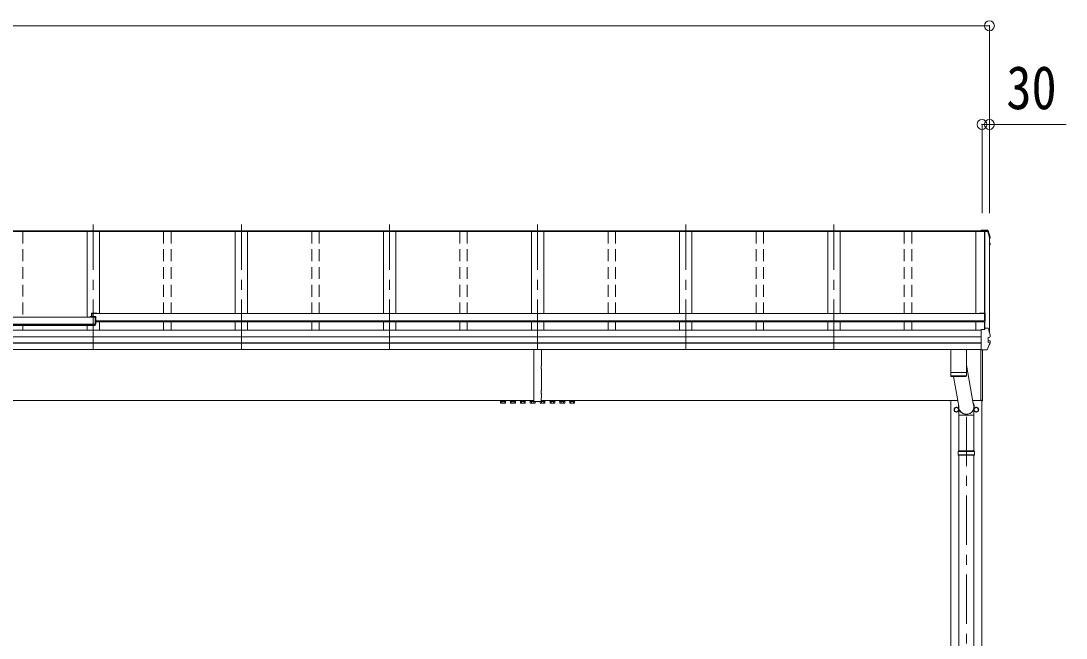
# Model space of a CAD drawing. Units: millimetres at full size, sheet at 1:40; some dimension numbers follow another scale. Extents: x -11243 to 11243, y -7760 to 7760.
# Drawn here: x -4710 to -477, y -2606 to -104 of the extents above; entities that cross this region are included whole.
import ezdxf
from ezdxf.enums import TextEntityAlignment as Align

# ---------------------------------------------------------------- set-up
doc = ezdxf.new("R2010")
doc.units = ezdxf.units.MM
doc.header["$LTSCALE"] = 40
doc.header["$PDMODE"] = 32
doc.header["$PDSIZE"] = 40
doc.linetypes.add('CHAIN1', pattern=[8, 5, -1, 1, -1])
doc.linetypes.add('DASHED1', pattern=[1.8, 1.2, -0.6])
for name, color, linetype, lineweight in [('0-1_本体', 5, 'CHAIN1', 9), ('0-3_ELV2', 4, 'Continuous', 9), ('0-6_OTH_LINE', 6, 'Continuous', 9), ('0-9_OUTLINE', 7, 'Continuous', 9)]:
    doc.layers.add(name, color=color, linetype=linetype, lineweight=lineweight)
doc.styles.add('ＭＳ ゴシック', font='')
doc.styles.get('ＭＳ ゴシック').set_extended_font_data('MS Gothic')

msp = doc.modelspace()

# ---------------------------------------------------------------- linework, layer by layer
at = {"layer": '0-1_本体'}
for p, q in [((-4417.26, -1433.56), (-4417.26, -929.37)), ((-3817.26, -1433.56), (-3817.26, -929.37)), ((-3217.26, -1433.56), (-3217.26, -929.37)), ((-2617.26, -1433.56), (-2617.26, -929.37)), ((-2017.26, -1433.56), (-2017.26, -929.37)), ((-1417.26, -1433.56), (-1417.26, -929.37)), ((-880.76, -5108.64), (-880.76, -1674.09))]:
    msp.add_line(p, q, dxfattribs=at)
at = {"layer": '0-3_ELV2'}
for p, q in [((-817.26, -957), (-8617.26, -957)), ((-817.26, -957.89), (-8617.26, -957.89)), ((-820.26, -954.72), (-8614.26, -954.72)), ((-4442.26, -957.81), (-4442.26, -1304.37)), ((-4392.26, -957.81), (-4392.26, -1290.25)), ((-3842.26, -957.81), (-3842.26, -1290.25)), ((-3792.26, -957.81), (-3792.26, -1290.25)), ((-3242.26, -957.81), (-3242.26, -1290.25)), ((-3192.26, -957.81), (-3192.26, -1290.25)), ((-2642.26, -957.81), (-2642.26, -1290.25)), ((-2592.26, -957.81), (-2592.26, -1290.25)), ((-2042.26, -957.81), (-2042.26, -1290.25)), ((-1992.26, -957.81), (-1992.26, -1290.25)), ((-1442.26, -957.81), (-1442.26, -1290.25)), ((-1392.26, -957.81), (-1392.26, -1290.25)), ((-842.26, -957.81), (-842.26, -1290.25)), ((-842.26, -957.9), (-793.82, -957.9)), ((-795.26, -952.64), (-820.26, -952.64)), ((-820.26, -956.67), (-820.26, -952.64)), ((-820.26, -955.17), (-806.06, -955.17)), ((-817.26, -957.66), (-806.44, -957.66)), ((-806.96, -1355.28), (-806.96, -957.9)), ((-806.06, -955.17), (-806.44, -957.66)), ((-806.36, -957.9), (-806.36, -1351.33)), ((-806.06, -956.26), (-806.29, -957.75)), ((-806.29, -957.75), (-806.29, -957.4)), ((-806.29, -957.75), (-793.87, -957.75)), ((-806.06, -956.26), (-806.06, -955.17)), ((-794.02, -956.26), (-806.06, -956.26)), ((-795.26, -952.65), (-795.26, -952.64)), ((-795.26, -952.64), (-795.26, -952.64)), ((-787.26, -981.27), (-787.26, -1368.13)), ((-787.26, -984.22), (-786.58, -984.08)), ((-787.26, -984.57), (-786.49, -984.42)), ((-786, -985.84), (-787.26, -986.09)), ((-787.26, -1003.97), (-786.43, -1004.08)), ((-787.26, -1008.07), (-785.9, -1008.33)), ((-787.26, -1009.59), (-786.42, -1009.75)), ((-786.43, -1004.08), (-786.43, -1004.08)), ((-784.95, -984.57), (-784.95, -980.52)), ((-784.85, -1009.6), (-784.85, -1005.54)), ((-4409.26, -1304.37), (-5025.26, -1304.37)), ((-4429.26, -1302.22), (-4409.26, -1302.22)), ((-4429.26, -1302.22), (-4429.26, -1304.38)), ((-4429.26, -1303.75), (-4409.26, -1303.75)), ((-4425.06, -1290.1), (-4425.06, -1302.22)), ((-4403.06, -1288.1), (-4423.06, -1288.1)), ((-4423.06, -1302.22), (-4423.06, -1289.63)), ((-4403.06, -1289.63), (-4423.06, -1289.63)), ((-806.96, -1290.25), (-4423.06, -1290.25)), ((-4409.26, -1338.26), (-4409.26, -1303.75)), ((-4407.26, -1304.22), (-4407.26, -1333.68)), ((-4403.06, -1288.1), (-4403.06, -1290.26)), ((-826.96, -1288.1), (-806.96, -1288.1)), ((-826.96, -1288.1), (-826.96, -1290.26)), ((-826.96, -1289.63), (-806.96, -1289.63)), ((-804.96, -1290.1), (-804.96, -1319.56)), ((-4409.26, -1333.41), (-5025.26, -1333.41)), ((-4409.26, -1335.15), (-5025.26, -1335.15)), ((-4409.26, -1338.26), (-5025.26, -1338.26)), ((-4442.26, -1338.26), (-4442.26, -1357.81)), ((-4409.26, -1333.68), (-4407.26, -1333.68)), ((-806.96, -1319.29), (-4407.26, -1319.29)), ((-806.96, -1321.03), (-4407.26, -1321.03)), ((-806.96, -1324.14), (-4407.26, -1324.14)), ((-4392.26, -1324.14), (-4392.26, -1357.81)), ((-3842.26, -1324.14), (-3842.26, -1357.81)), ((-3792.26, -1324.14), (-3792.26, -1357.81)), ((-3242.26, -1324.14), (-3242.26, -1357.81)), ((-3192.26, -1324.14), (-3192.26, -1357.81)), ((-2642.26, -1324.14), (-2642.26, -1357.81)), ((-2592.26, -1324.14), (-2592.26, -1357.81)), ((-2042.26, -1324.14), (-2042.26, -1357.81)), ((-1992.26, -1324.14), (-1992.26, -1357.81)), ((-1442.26, -1324.14), (-1442.26, -1357.81)), ((-1392.26, -1324.14), (-1392.26, -1357.81)), ((-842.26, -1324.14), (-842.26, -1357.67)), ((-807.02, -1355.63), (-806.29, -1350.85)), ((-807, -1355.63), (-806.44, -1351.95)), ((-806.96, -1319.56), (-804.96, -1319.56)), ((-806.44, -1355.63), (-806.44, -1351.95)), ((-806.29, -1350.5), (-806.06, -1349)), ((-806.29, -1350.5), (-806.29, -1350.85)), ((-794.02, -1349), (-806.06, -1349)), ((-820.26, -1357.81), (-8614.26, -1357.81)), ((-820.26, -1384.33), (-8614.26, -1384.33)), ((-820.26, -1385.22), (-8614.26, -1385.22)), ((-2617.26, -1357.81), (-2617.26, -1435.41)), ((-820.26, -1355.95), (-820.26, -1355.63)), ((-820.26, -1357.25), (-820.26, -1355.95)), ((-820.26, -1437.18), (-820.26, -1357.25)), ((-792.83, -1386.95), (-786.58, -1386.18)), ((-792.83, -1386.95), (-792.83, -1386.95)), ((-792.26, -1387.08), (-792.26, -1406.3)), ((-786.57, -1386.18), (-786.58, -1386.18)), ((-784.95, -1384.7), (-784.95, -1377.32)), ((-820.26, -1408.45), (-8614.26, -1408.45)), ((-820.26, -1410.37), (-8614.26, -1410.37)), ((-820.26, -1435.41), (-8614.26, -1435.41)), ((-2632.26, -1435.41), (-2632.26, -1501.77)), ((-822.26, -1435.41), (-822.26, -1641.72)), ((-820.26, -1438.05), (-820.26, -1437.18)), ((-820.26, -1438.05), (-799.62, -1438.05)), ((-815.76, -1644.12), (-815.76, -1438.05)), ((-815.26, -1643.72), (-815.26, -1438.05)), ((-786.43, -1408.46), (-792.83, -1406.77)), ((-792.83, -1406.77), (-792.83, -1406.77)), ((-785.9, -1401.08), (-791.86, -1399.92)), ((-786.43, -1408.46), (-786.43, -1408.46)), ((-784.85, -1409.75), (-784.85, -1402.35)), ((-2632.26, -1501.77), (-2632.14, -1502.12)), ((-2632.14, -1514.12), (-2632.26, -1514.48)), ((-2632.26, -1514.48), (-2632.26, -1602.77)), ((-2632.14, -1502.12), (-2632.14, -1514.12)), ((-2602.38, -1514.12), (-2602.26, -1514.48)), ((-2632.26, -1602.77), (-2632.14, -1603.12)), ((-2632.14, -1603.12), (-2632.14, -1615.12)), ((-2632.14, -1643.12), (-8519.03, -1643.12)), ((-2777.32, -1643.32), (-2777.32, -1643.12)), ((-2632.14, -1643.32), (-2777.32, -1643.32)), ((-2767.14, -1646.72), (-2767.14, -1652.96)), ((-2767.14, -1646.72), (-2747.51, -1646.72)), ((-2762.23, -1646.72), (-2762.23, -1652.96)), ((-2752.42, -1646.72), (-2752.42, -1652.96)), ((-2747.51, -1646.72), (-2747.51, -1652.96)), ((-2727.14, -1646.72), (-2727.14, -1652.96)), ((-2727.14, -1646.72), (-2707.51, -1646.72)), ((-2722.23, -1646.72), (-2722.23, -1652.96)), ((-2712.42, -1646.72), (-2712.42, -1652.96)), ((-2707.51, -1646.72), (-2707.51, -1652.96)), ((-2687.14, -1646.72), (-2687.14, -1652.96)), ((-2687.14, -1646.72), (-2667.51, -1646.72)), ((-2682.23, -1646.72), (-2682.23, -1652.96)), ((-2672.42, -1646.72), (-2672.42, -1652.96)), ((-2667.51, -1646.72), (-2667.51, -1652.96)), ((-2647.14, -1646.72), (-2647.14, -1652.96)), ((-2647.14, -1646.72), (-2632.25, -1646.72)), ((-2642.23, -1646.72), (-2642.23, -1652.96)), ((-2632.42, -1646.72), (-2632.42, -1652.96)), ((-2632.14, -1615.12), (-2632.26, -1615.48)), ((-2632.26, -1615.48), (-2632.26, -1632.27)), ((-2632.14, -1632.62), (-2632.26, -1632.27)), ((-2632.14, -1644.62), (-2632.26, -1644.98)), ((-2632.26, -1646.62), (-2632.26, -1644.98)), ((-2632.14, -1632.62), (-2632.14, -1644.62)), ((-2602.76, -1647.12), (-2631.76, -1647.12)), ((-2627.51, -1647.12), (-2627.51, -1652.96)), ((-2607.14, -1647.12), (-2607.14, -1652.96)), ((-2602.38, -1615.12), (-2602.26, -1615.48)), ((-2602.38, -1632.62), (-2602.26, -1632.27)), ((-915.5, -1643.12), (-2602.38, -1643.12)), ((-2602.38, -1643.32), (-2457.32, -1643.32)), ((-2587.51, -1646.72), (-2602.27, -1646.72)), ((-2602.26, -1615.48), (-2602.26, -1632.27)), ((-2602.26, -1646.62), (-2602.26, -1644.98)), ((-2602.23, -1646.72), (-2602.23, -1652.96)), ((-2592.42, -1646.72), (-2592.42, -1652.96)), ((-2587.51, -1646.72), (-2587.51, -1652.96)), ((-2567.14, -1646.72), (-2567.14, -1652.96)), ((-2547.51, -1646.72), (-2567.14, -1646.72)), ((-2562.23, -1646.72), (-2562.23, -1652.96)), ((-2552.42, -1646.72), (-2552.42, -1652.96)), ((-2547.51, -1646.72), (-2547.51, -1652.96)), ((-2527.14, -1646.72), (-2527.14, -1652.96)), ((-2507.51, -1646.72), (-2527.14, -1646.72)), ((-2522.23, -1646.72), (-2522.23, -1652.96)), ((-2512.42, -1646.72), (-2512.42, -1652.96)), ((-2507.51, -1646.72), (-2507.51, -1652.96)), ((-2487.14, -1646.72), (-2487.14, -1652.96)), ((-2467.51, -1646.72), (-2487.14, -1646.72)), ((-2482.23, -1646.72), (-2482.23, -1652.96)), ((-2472.42, -1646.72), (-2472.42, -1652.96)), ((-2467.51, -1646.72), (-2467.51, -1652.96)), ((-2457.32, -1643.12), (-2457.32, -1643.32)), ((-943.26, -4943.12), (-943.26, -1643.12)), ((-817.26, -1643.12), (-854.86, -1643.12)), ((-817.26, -1641.72), (-822.26, -1641.72)), ((-818.26, -1643.12), (-818.26, -4943.12)), ((-817.26, -1644.22), (-817.26, -1641.72)), ((-815.76, -1644.12), (-815.76, -1644.12)), ((-815.76, -1644.12), (-815.76, -1644.19)), ((-2765.82, -1653.72), (-2767.14, -1652.96)), ((-2765.82, -1653.72), (-2748.82, -1653.72)), ((-2748.82, -1653.72), (-2747.51, -1652.96)), ((-2725.82, -1653.72), (-2727.14, -1652.96)), ((-2725.82, -1653.72), (-2708.82, -1653.72)), ((-2708.82, -1653.72), (-2707.51, -1652.96)), ((-2685.82, -1653.72), (-2687.14, -1652.96)), ((-2685.82, -1653.72), (-2668.82, -1653.72)), ((-2668.82, -1653.72), (-2667.51, -1652.96)), ((-2645.82, -1653.72), (-2647.14, -1652.96)), ((-2645.82, -1653.72), (-2628.82, -1653.72)), ((-2628.82, -1653.72), (-2627.51, -1652.96)), ((-2605.82, -1653.72), (-2607.14, -1652.96)), ((-2588.82, -1653.72), (-2605.82, -1653.72)), ((-2588.82, -1653.72), (-2587.51, -1652.96)), ((-2565.82, -1653.72), (-2567.14, -1652.96)), ((-2548.82, -1653.72), (-2565.82, -1653.72)), ((-2548.82, -1653.72), (-2547.51, -1652.96)), ((-2525.82, -1653.72), (-2527.14, -1652.96)), ((-2508.82, -1653.72), (-2525.82, -1653.72)), ((-2508.82, -1653.72), (-2507.51, -1652.96)), ((-2485.82, -1653.72), (-2487.14, -1652.96)), ((-2468.82, -1653.72), (-2485.82, -1653.72)), ((-2468.82, -1653.72), (-2467.51, -1652.96)), ((-912.17, -1679.87), (-912.27, -1679.87)), ((-912.17, -1680.37), (-912.27, -1680.37)), ((-849.36, -1679.87), (-849.26, -1679.87)), ((-849.36, -1680.37), (-849.26, -1680.37))]:
    msp.add_line(p, q, dxfattribs=at)
at = {"layer": '0-3_ELV2', "linetype": 'DASHED1'}
for p, q in [((-4702.26, -957.81), (-4702.26, -1304.37)), ((-4132.26, -957.89), (-4132.26, -1290.25)), ((-4102.26, -957.89), (-4102.26, -1290.25)), ((-3532.26, -957.89), (-3532.26, -1290.25)), ((-3502.26, -957.89), (-3502.26, -1290.25)), ((-2932.26, -957.89), (-2932.26, -1290.25)), ((-2902.26, -957.89), (-2902.26, -1290.25)), ((-2332.26, -957.89), (-2332.26, -1290.25)), ((-2302.26, -957.89), (-2302.26, -1290.25)), ((-1732.26, -957.89), (-1732.26, -1290.25)), ((-1702.26, -957.89), (-1702.26, -1290.25)), ((-1132.26, -957.89), (-1132.26, -1290.25)), ((-1102.26, -957.89), (-1102.26, -1290.25)), ((-4702.26, -1338.26), (-4702.26, -1357.81)), ((-4132.26, -1324.14), (-4132.26, -1357.81)), ((-4102.26, -1324.14), (-4102.26, -1357.81)), ((-3532.26, -1324.14), (-3532.26, -1357.81)), ((-3502.26, -1324.14), (-3502.26, -1357.81)), ((-2932.26, -1324.14), (-2932.26, -1357.81)), ((-2902.26, -1324.14), (-2902.26, -1357.81)), ((-2332.26, -1324.14), (-2332.26, -1357.81)), ((-2302.26, -1324.14), (-2302.26, -1357.81)), ((-1732.26, -1324.14), (-1732.26, -1357.81)), ((-1702.26, -1324.14), (-1702.26, -1357.81)), ((-1132.26, -1324.14), (-1132.26, -1357.81)), ((-1102.26, -1324.14), (-1102.26, -1357.81))]:
    msp.add_line(p, q, dxfattribs=at)
at = {"layer": '0-3_ELV2'}
for points in [[(-820.26, -956.67), (-817.26, -956.67), (-817.26, -957.67)], [(-792.4, -953.91), (-792.52, -953.62), (-792.69, -953.36), (-792.91, -953.13), (-793.17, -952.95), (-793.44, -952.82), (-793.71, -952.74), (-793.95, -952.7), (-794.18, -952.67), (-794.43, -952.66), (-794.72, -952.65), (-795.02, -952.64), (-795.34, -952.64)], [(-784.99, -980.21), (-787.31, -971.36), (-789.77, -962.59), (-792.39, -953.93)], [(-787.26, -1015.81), (-786.34, -1013.57), (-784.94, -1010.08)], [(-784.99, -980.21), (-784.95, -980.47), (-784.95, -980.52)], [(-820.26, -1355.63), (-806.06, -1355.63), (-806.06, -1349)], [(-792.83, -1386.95), (-792.91, -1386.98), (-792.99, -1387.03), (-793.05, -1387.1), (-793.1, -1387.2), (-793.13, -1387.31), (-793.14, -1387.43)], [(-792.26, -1387.08), (-792.25, -1386.97), (-792.21, -1386.87)], [(-786.57, -1386.18), (-786.35, -1386.1), (-786.14, -1385.96), (-785.97, -1385.74), (-785.85, -1385.47), (-785.78, -1385.16), (-785.77, -1384.83), (-785.82, -1384.5)], [(-786.49, -1386.16), (-786.21, -1386.09), (-785.97, -1386.01), (-785.74, -1385.91), (-785.46, -1385.74), (-785.2, -1385.47), (-785.02, -1385.13), (-784.96, -1384.74)], [(-784.99, -1377.01), (-784.95, -1377.27), (-784.95, -1377.32)], [(-784.95, -1384.74), (-784.95, -1384.65), (-784.99, -1384.39)], [(-2602.26, -1435.41), (-2602.26, -1501.77), (-2602.38, -1502.12), (-2602.38, -1514.12)], [(-799.59, -1438.05), (-799.22, -1438.05), (-798.86, -1438.03), (-798.55, -1438.01), (-798.27, -1437.98), (-797.97, -1437.91), (-797.63, -1437.77), (-797.33, -1437.55), (-797.06, -1437.27), (-796.89, -1436.94)], [(-784.94, -1410.23), (-787.79, -1417.04), (-790.74, -1423.77), (-793.78, -1430.42), (-796.9, -1436.99)], [(-792.83, -1406.77), (-792.91, -1406.73), (-792.99, -1406.67), (-793.05, -1406.58), (-793.1, -1406.48), (-793.13, -1406.37), (-793.14, -1406.25)], [(-785.75, -1410.44), (-785.65, -1410.11), (-785.63, -1409.75), (-785.67, -1409.4), (-785.79, -1409.06), (-785.96, -1408.78), (-786.18, -1408.58), (-786.43, -1408.46)], [(-784.96, -1410.24), (-784.88, -1410.08), (-784.84, -1409.91), (-784.85, -1409.73)], [(-2602.26, -1514.48), (-2602.26, -1602.77), (-2602.38, -1603.12), (-2602.38, -1615.12)], [(-2768.32, -1643.32), (-2768.32, -1644.92), (-2746.32, -1644.92), (-2746.32, -1643.32)], [(-2748.72, -1644.92), (-2748.72, -1646.7), (-2765.92, -1646.7), (-2765.92, -1644.92)], [(-2728.32, -1643.32), (-2728.32, -1644.92), (-2706.32, -1644.92), (-2706.32, -1643.32)], [(-2708.72, -1644.92), (-2708.72, -1646.7), (-2725.92, -1646.7), (-2725.92, -1644.92)], [(-2688.32, -1643.32), (-2688.32, -1644.92), (-2666.32, -1644.92), (-2666.32, -1643.32)], [(-2668.72, -1644.92), (-2668.72, -1646.7), (-2685.92, -1646.7), (-2685.92, -1644.92)], [(-2648.32, -1643.32), (-2648.32, -1644.92), (-2632.24, -1644.92)], [(-2632.26, -1646.7), (-2645.92, -1646.7), (-2645.92, -1644.92)], [(-2602.38, -1632.62), (-2602.38, -1644.62), (-2602.26, -1644.98)], [(-2586.32, -1643.32), (-2586.32, -1644.92), (-2602.28, -1644.92)], [(-2602.27, -1646.7), (-2588.72, -1646.7), (-2588.72, -1644.92)], [(-2546.32, -1643.32), (-2546.32, -1644.92), (-2568.32, -1644.92), (-2568.32, -1643.32)], [(-2565.92, -1644.92), (-2565.92, -1646.7), (-2548.72, -1646.7), (-2548.72, -1644.92)], [(-2506.32, -1643.32), (-2506.32, -1644.92), (-2528.32, -1644.92), (-2528.32, -1643.32)], [(-2525.92, -1644.92), (-2525.92, -1646.7), (-2508.72, -1646.7), (-2508.72, -1644.92)], [(-2466.32, -1643.32), (-2466.32, -1644.92), (-2488.32, -1644.92), (-2488.32, -1643.32)], [(-2485.92, -1644.92), (-2485.92, -1646.7), (-2468.72, -1646.7), (-2468.72, -1644.92)], [(-815.76, -1644.22), (-815.76, -1644.22), (-817.26, -1644.22)], [(-815.76, -1644.19), (-815.76, -1644.22), (-815.76, -1644.22)]]:
    msp.add_lwpolyline(points, dxfattribs=at)
for points in [[(-920.76, -1670.31), (-929.26, -1675.22), (-929.26, -1685.03), (-920.76, -1689.94), (-912.26, -1685.03), (-912.26, -1675.22)], [(-840.76, -1670.31), (-832.26, -1675.22), (-832.26, -1685.03), (-840.76, -1689.94), (-849.26, -1685.03), (-849.26, -1675.22)]]:
    msp.add_lwpolyline(points, close=True, dxfattribs=at)
for centre, radius in [((-920.76, -1680.12), 10), ((-920.76, -1680.12), 8.5), ((-840.76, -1680.12), 10), ((-840.76, -1680.12), 8.5)]:
    msp.add_circle(centre, radius, dxfattribs=at)
for centre, radius, start, end in [((-794.02, -957.96), 1.7, 17.09071, 90.04324), ((-1270.28, -1103.92), 498.32, 13.87531, 17.05651), ((-1270.27, -1103.92), 499.82, 13.85121, 17.03953), ((-1249.59, -824.69), 498.64, 337.99835, 338.21754), ((-1249.59, -825.04), 498.64, 337.99835, 338.25759), ((-786.25, -984.57), 1.3, 280.89642, 13.7954), ((-786.14, -1009.6), 1.3, 338.33785, 79.1132), ((-786.14, -1005.54), 1.3, 0.0377, 79.0995), ((-4423.06, -1290.1), 2, 90, 180), ((-4409.26, -1304.22), 2, 0, 90), ((-806.96, -1290.1), 2, 0, 90), ((-794.02, -1350.7), 1.7, 17.09071, 90.04324), ((-1270.27, -1496.67), 499.82, 13.85121, 17.03953), ((-791.76, -1399.43), 0.499, 180.05239, 259.08482), ((-786.14, -1402.35), 1.3, 0.0377, 79.0995), ((-827.91, -1629.05), 12.15, 359.0404, 0.9596), ((-815.76, -1643.72), 0.5, 270.5, 0), ((-2764.68, -1649.38), 4.34, 235.61575, 304.38425), ((-2757.32, -1637.48), 16.24, 252.41205, 287.58795), ((-2749.96, -1649.38), 4.34, 235.61575, 304.38425), ((-2724.68, -1649.38), 4.34, 235.61575, 304.38425), ((-2717.32, -1637.48), 16.24, 252.41205, 287.58795), ((-2709.96, -1649.38), 4.34, 235.61575, 304.38425), ((-2684.68, -1649.38), 4.34, 235.61575, 304.38425), ((-2677.32, -1637.48), 16.24, 252.41205, 287.58795), ((-2669.96, -1649.38), 4.34, 235.61575, 304.38425), ((-2644.68, -1649.38), 4.34, 235.61575, 304.38425), ((-2637.32, -1637.48), 16.24, 252.41205, 287.58795), ((-2629.96, -1649.38), 4.34, 235.61575, 304.38425), ((-2604.68, -1649.38), 4.34, 235.61575, 304.38425), ((-2597.32, -1637.48), 16.24, 252.41205, 287.58795), ((-2589.96, -1649.38), 4.34, 235.61575, 304.38425), ((-2564.68, -1649.38), 4.34, 235.61575, 304.38425), ((-2557.32, -1637.48), 16.24, 252.41205, 287.58795), ((-2549.96, -1649.38), 4.34, 235.61575, 304.38425), ((-2524.68, -1649.38), 4.34, 235.61575, 304.38425), ((-2517.32, -1637.48), 16.24, 252.41205, 287.58795), ((-2509.96, -1649.38), 4.34, 235.61575, 304.38425), ((-2484.68, -1649.38), 4.34, 235.61575, 304.38425), ((-2477.32, -1637.48), 16.24, 252.41205, 287.58795), ((-2469.96, -1649.38), 4.34, 235.61575, 304.38425), ((-920.76, -1680.12), 8.6, 171.25399, 188.74601), ((-920.76, -1680.12), 8.6, 111.25399, 128.74601), ((-920.76, -1680.12), 8.6, 231.25399, 248.74601), ((-920.76, -1680.12), 8.6, 51.25399, 68.74601), ((-920.76, -1680.12), 8.6, 291.25399, 308.74601), ((-920.76, -1680.12), 8.6, 1.66581, 8.74601), ((-920.76, -1680.12), 8.6, 351.25399, 358.33419), ((-840.76, -1680.12), 8.6, 171.25399, 178.33419), ((-840.76, -1680.12), 8.6, 181.66581, 188.74601), ((-840.76, -1680.12), 8.6, 111.25399, 128.74601), ((-840.76, -1680.12), 8.6, 231.25399, 248.74601), ((-840.76, -1680.12), 8.6, 51.25399, 68.74601), ((-840.76, -1680.12), 8.6, 291.25399, 308.74601), ((-840.76, -1680.12), 8.6, 351.25399, 8.74601)]:
    msp.add_arc(centre, radius, start, end, dxfattribs=at)
for centre, major_axis, start_param, end_param in [((-2631.76, -1646.62), (-0.501, 0), 6.2831853, 7.8539816), ((-2602.76, -1646.62), (0.501, 0), 4.712389, 6.2831853)]:
    msp.add_ellipse(centre, major_axis=major_axis, ratio=0.998135, start_param=start_param, end_param=end_param, dxfattribs=at)
at = {"layer": '0-6_OTH_LINE'}
for p, q in [((-8647.26, -123.75), (-787.26, -123.75)), ((-787.26, -123.75), (-787.26, -882.75)), ((-817.26, -523.75), (-817.26, -882.75)), ((-787.26, -523.75), (-817.26, -523.75)), ((-787.26, -523.75), (-787.26, -882.75)), ((-476.77, -523.75), (-787.26, -523.75))]:
    msp.add_line(p, q, dxfattribs=at)
for p in [(-787.26, -123.75), (-817.26, -523.75), (-787.26, -523.75)]:
    msp.add_point(p, dxfattribs=at)
at = {"layer": '0-9_OUTLINE'}
for p, q in [((-944.26, -1528.95), (-944.26, -1435.41)), ((-880.26, -1435.41), (-880.26, -1528.95)), ((-880.26, -1499.17), (-852.66, -1655.55)), ((-944.26, -1528.95), (-880.26, -1528.95)), ((-944.26, -1529.95), (-880.26, -1529.95)), ((-944.03, -1543), (-944.26, -1529.95)), ((-880.49, -1542.95), (-944.04, -1542.95)), ((-941.03, -1545.95), (-883.49, -1545.95)), ((-939.76, -1528.95), (-939.74, -1529.95)), ((-911.48, -1665.74), (-932.59, -1545.95)), ((-884.76, -1528.95), (-884.78, -1529.95)), ((-880.26, -1529.95), (-880.49, -1543)), ((-910.91, -1701.84), (-910.91, -1678.04)), ((-850.61, -1701.84), (-850.61, -1678.04)), ((-883.57, -1701.84), (-910.91, -1701.84)), ((-910.61, -1847.12), (-910.61, -1701.84)), ((-883.45, -1702.18), (-884.58, -1699.07)), ((-877.85, -1701.55), (-883.68, -1701.55)), ((-878.08, -1702.18), (-883.45, -1702.18)), ((-878.08, -1702.18), (-876.94, -1699.07)), ((-850.61, -1701.84), (-877.95, -1701.84)), ((-850.91, -1847.12), (-850.91, -1701.84)), ((-913.76, -1849.12), (-912.76, -1847.12)), ((-913.76, -1849.12), (-847.76, -1849.12)), ((-913.76, -1863.12), (-913.76, -1849.12)), ((-912.76, -1847.12), (-848.76, -1847.12)), ((-847.76, -1849.12), (-848.76, -1847.12)), ((-847.76, -1863.12), (-847.76, -1849.12)), ((-913.76, -1863.12), (-847.76, -1863.12)), ((-913.76, -1863.12), (-912.76, -1865.12)), ((-848.76, -1865.12), (-912.76, -1865.12)), ((-910.61, -3013.62), (-910.61, -1865.12)), ((-850.91, -3013.62), (-850.91, -1865.12)), ((-847.76, -1863.12), (-848.76, -1865.12))]:
    msp.add_line(p, q, dxfattribs=at)
for centre, start, end in [((-941.03, -1542.95), 181, 270), ((-883.49, -1542.95), 269.95168, 359)]:
    msp.add_arc(centre, 3, start, end, dxfattribs=at)
for major_axis, ratio, start_param, end_param in [((31.85, 0), 0.984694, 2.9607069, 6.8123255), ((30.8, 0), 0.983336, 3.0689101, 6.7045279)]:
    msp.add_ellipse((-880.76, -1667.94), major_axis=major_axis, ratio=ratio, start_param=start_param, end_param=end_param, dxfattribs=at)

# ---------------------------------------------------------------- texts
at = {"layer": '0-6_OTH_LINE', "color": 7, "style": 'ＭＳ ゴシック', "width": 0.85}
msp.add_text('30', height=176, dxfattribs=at).set_placement((-718.61, -514.65), align=Align.BOTTOM_LEFT)

doc.saveas('drawing.dxf')
